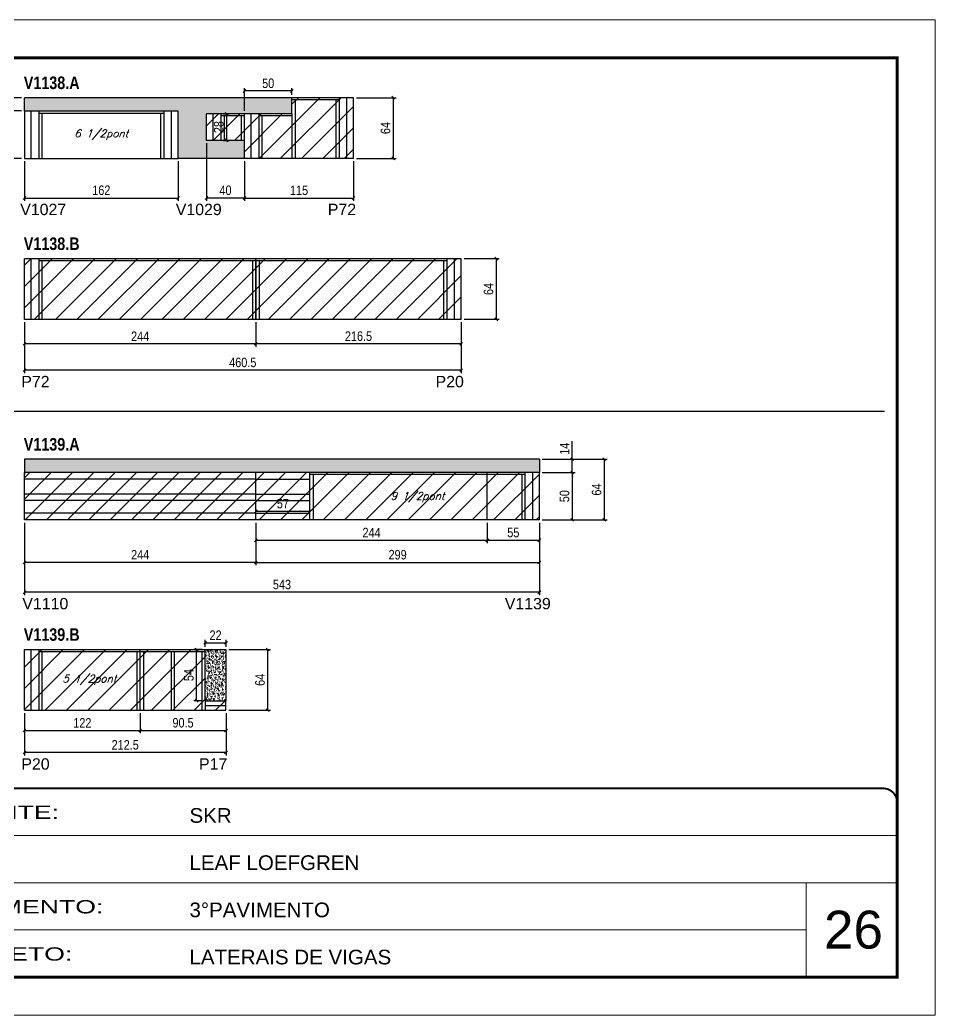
# Model space of a CAD drawing. Extents: x 3309 to 9563, y -2522 to 14608.
# Drawn here: x 5428 to 6393, y 6666 to 7716 of the extents above; entities that cross this region are included whole.
import ezdxf

# ---------------------------------------------------------------- set-up
doc = ezdxf.new("R2010")
doc.units = 0
doc.linetypes.add('CONTINUO', pattern=[0])
doc.linetypes.add('DASHED', pattern=[0.75, 0.5, -0.25])
for name, color, linetype in [('5', 5, 'Continuous'), ('COTA', 241, 'Continuous'), ('NOMENCLATURA', 7, 'Continuous'), ('Painéis', 200, 'Continuous'), ('SARR_2.2x10', 60, 'Continuous'), ('SARR_2.2x7', 40, 'Continuous'), ('SARR_3.5x7', 81, 'Continuous'), ('texto', 7, 'Continuous')]:
    doc.layers.add(name, color=color, linetype=linetype)
for name, color, linetype, lineweight in [('CARIMBO', 255, 'Continuous', 9), ('Folhas', 255, 'Continuous', 9), ('Hachura', 251, 'Continuous', 9), ('SARRAFO DE PRESSAO', 251, 'DASHED', 9)]:
    doc.layers.add(name, color=color, linetype=linetype, lineweight=lineweight)
doc.styles.add('ARIAL', font='arial.ttf')
doc.styles.add('COTA TECNICA', font='techl___.ttf', dxfattribs={"height": 10})
doc.styles.add('Romans', font='romans.shx')
doc.styles.get("Standard").update_dxf_attribs({"font": 'arial.ttf'})
doc.styles.add('TECNICA', font='techb___.ttf', dxfattribs={"height": 10})
doc.styles.add('Tecnologia', font='')
doc.styles.get('Tecnologia').set_extended_font_data('Forgotten Futurist')
doc.dimstyles.new('PAINEL', dxfattribs={"dimtxt": 10, "dimasz": 3, "dimexe": 3, "dimexo": 3, "dimgap": 3, "dimtad": 1, "dimdec": 1, "dimzin": 12, "dimdsep": 46, "dimtxsty": 'COTA TECNICA', "dimblk1": 'OBLIQUE', "dimblk2": 'OBLIQUE', "dimsah": 1, "dimcen": 0.9, "dimclrd": 4, "dimclre": 4, "dimclrt": 240, "dimadec": 1, "dimazin": 3, "dimtfac": 1, "dimtdec": 1, "dimtmove": 0, "dimatfit": 3, "dimfxl": 1, "dimtolj": 1, "dimtzin": 12, "dimarcsym": 0})
pattern_1 = [(45, (-1598.5, 0), (-11.22532, 11.22532), [])]
pattern_2 = [(50, (-1598.5, -1142.467), (5.46554, -0.4781726), [0.5715, -6.2865]), (355, (-1598.5, -1142.467), (-1.0573026, 5.7317054), [0.4572, -5.0292175]), (100.451445, (-1598.0445, -1142.507), (4.4082374, 5.2535326), [0.4857003, -5.3427073]), (46.1842, (-1598.5, -1140.943), (8.1323712, -1.26127), [0.85725, -9.42975]), (96.63556, (-1597.822, -1141.048), (7.122124, 7.422784), [0.728551, -8.014068]), (351.18415, (-1598.5, -1140.943), (7.122124, 7.422784), [0.685799, -7.543792]), (21, (-1597.738, -1141.324), (4.5484317, -3.067956), [0.5715, -6.2865]), (326, (-1597.738, -1141.324), (1.8540609, 5.525639), [0.4572, -5.0292]), (71.451445, (-1597.359, -1141.58), (6.4024926, 2.457683), [0.4857003, -5.342698]), (37.5, (-1598.5, -1142.4672), (0.0926581, 2.53665117), [0, -4.96824, 0, -5.1054, 0, -5.04825]), (7.5, (-1598.5, -1142.4672), (2.0045899, 3.00541724), [0, -2.91084, 0, -4.85394, 0, -1.92405]), (327.5, (-1600.1993, -1142.4672), (4.06771786, -0.17186232), [0, -1.905, 0, -5.9436, 0, -7.8867]), (317.5, (-1600.9613, -1142.467), (4.4438754, 0.7627947), [0, -2.4765, 0, -3.94716, 0, -5.6007])]

# ---------------------------------------------------------------- blocks, each defined once
blk = doc.blocks.new('9999999999')
at = {"color": 30, "linetype": 'CONTINUO'}
for p, q in [((98564.6, 34379.6), (99584, 34379.6)), ((98564.6, 34329.8), (99488, 34329.8)), ((99584, 34329.8), (99488, 34329.8)), ((99488, 34329.8), (99488, 34230.2)), ((98564.6, 34280), (99488, 34280))]:
    blk.add_line(p, q, dxfattribs=at)
at = {"color": 30, "linetype": 'CONTINUO', "const_width": 2}
blk.add_lwpolyline([(99584, 34230.2), (99584, 34414.4, 0.414214), (99569, 34429.4), (98229, 34429.4, 0.414214), (98214, 34414.4), (98214, 34245.2, 0.414214), (98229, 34230.2), (99584, 34230.2)], format="xyb", dxfattribs=at)
at = {"layer": 'Folhas'}
blk.add_lwpolyline([(98139, 34190.2), (99624, 34190.2), (99624, 35240.2), (98139, 35240.2)], close=True, dxfattribs=at)
at = {"layer": 'Folhas', "color": 30, "const_width": 3}
blk.add_lwpolyline([(98214, 34230.2), (99584, 34230.2), (99584, 35200.2), (98214, 35200.2)], close=True, dxfattribs=at)
at = {"color": 7, "linetype": 'Continuous', "ltscale": 5, "style": 'ARIAL'}
for s, height, p in [('SKR', 15.48, (98837.7, 34393.1)), ('LEAF LOEFGREN', 15.483, (98837.7, 34343.3)), ('3°PAVIMENTO', 15.483, (98837.7, 34293.5)), ('LATERAIS DE VIGAS', 15.483, (98837.7, 34243.7))]:
    blk.add_text(s, height=height, dxfattribs=at).set_placement(p)
at = {"layer": 'Folhas', "color": 7, "style": 'Tecnologia', "width": 1.5}
for s, p in [('CLIENTE:', (98573.7, 34397.2)), ('PAVIMENTO:', (98573.7, 34297.5)), ('PROJETO:', (98573.7, 34247.7))]:
    blk.add_text(s, height=14, dxfattribs=at).set_placement(p)
blk = doc.blocks.new('_Oblique')
at = {"color": 0, "linetype": 'ByBlock', "lineweight": -2}
blk.add_line((-0.5, -0.5), (0.5, 0.5), dxfattribs=at)
blk = doc.blocks.new('*D904')
at = {"layer": 'COTA', "color": 4, "linetype": 'ByBlock', "lineweight": -2, "transparency": 16777216}
for p, q in [((5676.6, 7397.5), (5676.6, 7371.6)), ((5893.1, 7397.5), (5893.1, 7371.6)), ((5893.1, 7374.6), (5676.6, 7374.6))]:
    blk.add_line(p, q, dxfattribs=at)
at = {"layer": 'Defpoints', "color": 0, "linetype": 'ByBlock', "transparency": 16777216}
for p in [(5676.6, 7400.5), (5893.1, 7400.5), (5676.6, 7374.6)]:
    blk.add_point(p, dxfattribs=at)
at = {"layer": 'COTA', "color": 4, "linetype": 'ByBlock', "lineweight": -2, "transparency": 16777216, "xscale": 3, "yscale": 3, "zscale": 3, "rotation": 180}
blk.add_blockref('_Oblique', (5676.6, 7374.6), dxfattribs=at)
at = {"layer": 'COTA', "color": 4, "linetype": 'ByBlock', "lineweight": -2, "transparency": 16777216, "xscale": 3, "yscale": 3, "zscale": 3}
blk.add_blockref('_Oblique', (5893.1, 7374.6), dxfattribs=at)
at = {"layer": 'COTA', "color": 240, "linetype": 'ByBlock', "transparency": 16777216, "insert": (5784.8, 7382.7), "char_height": 10, "attachment_point": 5, "style": 'COTA TECNICA'}
blk.add_mtext('\\A1;216.5', dxfattribs=at)
blk = doc.blocks.new('*D905')
at = {"layer": 'COTA', "color": 4, "linetype": 'ByBlock', "lineweight": -2, "transparency": 16777216}
for p, q in [((5432.6, 7397.5), (5432.6, 7371.6)), ((5676.6, 7397.5), (5676.6, 7371.6)), ((5676.6, 7374.6), (5432.6, 7374.6))]:
    blk.add_line(p, q, dxfattribs=at)
at = {"layer": 'Defpoints', "color": 0, "linetype": 'ByBlock', "transparency": 16777216}
for p in [(5432.6, 7400.5), (5676.6, 7400.5), (5432.6, 7374.6)]:
    blk.add_point(p, dxfattribs=at)
at = {"layer": 'COTA', "color": 4, "linetype": 'ByBlock', "lineweight": -2, "transparency": 16777216, "xscale": 3, "yscale": 3, "zscale": 3, "rotation": 180}
blk.add_blockref('_Oblique', (5432.6, 7374.6), dxfattribs=at)
at = {"layer": 'COTA', "color": 4, "linetype": 'ByBlock', "lineweight": -2, "transparency": 16777216, "xscale": 3, "yscale": 3, "zscale": 3}
blk.add_blockref('_Oblique', (5676.6, 7374.6), dxfattribs=at)
at = {"layer": 'COTA', "color": 240, "linetype": 'ByBlock', "transparency": 16777216, "insert": (5554.6, 7382.6), "char_height": 10, "attachment_point": 5, "style": 'COTA TECNICA'}
blk.add_mtext('\\A1;244', dxfattribs=at)
blk = doc.blocks.new('*D909')
at = {"layer": 'COTA', "color": 4, "linetype": 'ByBlock', "lineweight": -2, "transparency": 16777216}
for p, q in [((5432.6, 7397.5), (5432.6, 7343.8)), ((5893.1, 7397.5), (5893.1, 7343.8)), ((5893.1, 7346.8), (5432.6, 7346.8))]:
    blk.add_line(p, q, dxfattribs=at)
at = {"layer": 'Defpoints', "color": 0, "linetype": 'ByBlock', "transparency": 16777216}
for p in [(5432.6, 7400.5), (5893.1, 7400.5), (5432.6, 7346.8)]:
    blk.add_point(p, dxfattribs=at)
at = {"layer": 'COTA', "color": 4, "linetype": 'ByBlock', "lineweight": -2, "transparency": 16777216, "xscale": 3, "yscale": 3, "zscale": 3, "rotation": 180}
blk.add_blockref('_Oblique', (5432.6, 7346.8), dxfattribs=at)
at = {"layer": 'COTA', "color": 4, "linetype": 'ByBlock', "lineweight": -2, "transparency": 16777216, "xscale": 3, "yscale": 3, "zscale": 3}
blk.add_blockref('_Oblique', (5893.1, 7346.8), dxfattribs=at)
at = {"layer": 'COTA', "color": 240, "linetype": 'ByBlock', "transparency": 16777216, "insert": (5662.8, 7355), "char_height": 10, "attachment_point": 5, "style": 'COTA TECNICA'}
blk.add_mtext('\\A1;460.5', dxfattribs=at)
blk = doc.blocks.new('*D910')
at = {"layer": 'COTA', "color": 4, "lineweight": -2, "transparency": 16777216}
for p, q in [((5896.1, 7464.5), (5933.1, 7464.5)), ((5930.1, 7464.5), (5930.1, 7400.5)), ((5896.1, 7400.5), (5933.1, 7400.5))]:
    blk.add_line(p, q, dxfattribs=at)
at = {"layer": 'Defpoints', "color": 0, "transparency": 16777216}
for p in [(5893.1, 7464.5, 0), (5893.1, 7400.5, 0), (5930.1, 7400.5)]:
    blk.add_point(p, dxfattribs=at)
at = {"layer": 'COTA', "color": 4, "lineweight": -2, "transparency": 16777216, "xscale": 3, "yscale": 3, "zscale": 3}
for p, rotation in [((5930.1, 7464.5), 90), ((5930.1, 7400.5), 270)]:
    blk.add_blockref('_Oblique', p, dxfattribs=dict(at, rotation=rotation))
at = {"layer": 'COTA', "color": 240, "transparency": 16777216, "insert": (5922, 7432.5), "char_height": 10, "attachment_point": 5, "rotation": 90, "style": 'COTA TECNICA'}
blk.add_mtext('\\A1;64', dxfattribs=at)
blk = doc.blocks.new('*D913')
at = {"layer": 'COTA', "color": 4, "lineweight": -2, "transparency": 16777216}
for p, q in [((5664.6, 7567.3), (5664.6, 7525.5)), ((5779.6, 7567.3), (5779.6, 7525.5)), ((5664.6, 7528.5), (5779.6, 7528.5))]:
    blk.add_line(p, q, dxfattribs=at)
at = {"layer": 'Defpoints', "color": 0, "transparency": 16777216}
for p in [(5664.6, 7570.3), (5779.6, 7570.3), (5779.6, 7528.5)]:
    blk.add_point(p, dxfattribs=at)
at = {"layer": 'COTA', "color": 4, "lineweight": -2, "transparency": 16777216, "xscale": 3, "yscale": 3, "zscale": 3, "rotation": 180}
blk.add_blockref('_Oblique', (5664.6, 7528.5), dxfattribs=at)
at = {"layer": 'COTA', "color": 4, "lineweight": -2, "transparency": 16777216, "xscale": 3, "yscale": 3, "zscale": 3}
blk.add_blockref('_Oblique', (5779.6, 7528.5), dxfattribs=at)
at = {"layer": 'COTA', "color": 240, "transparency": 16777216, "insert": (5722.1, 7536.6), "char_height": 10, "attachment_point": 5, "style": 'COTA TECNICA'}
blk.add_mtext('\\A1;115', dxfattribs=at)
blk = doc.blocks.new('*D914')
at = {"layer": 'COTA', "color": 4, "lineweight": -2, "transparency": 16777216}
for p, q in [((5432.6, 7567.3), (5432.6, 7525.5)), ((5594.6, 7567.3), (5594.6, 7525.5)), ((5432.6, 7528.5), (5594.6, 7528.5))]:
    blk.add_line(p, q, dxfattribs=at)
at = {"layer": 'Defpoints', "color": 0, "transparency": 16777216}
for p in [(5432.6, 7570.3), (5594.6, 7570.3), (5594.6, 7528.5)]:
    blk.add_point(p, dxfattribs=at)
at = {"layer": 'COTA', "color": 4, "lineweight": -2, "transparency": 16777216, "xscale": 3, "yscale": 3, "zscale": 3, "rotation": 180}
blk.add_blockref('_Oblique', (5432.6, 7528.5), dxfattribs=at)
at = {"layer": 'COTA', "color": 4, "lineweight": -2, "transparency": 16777216, "xscale": 3, "yscale": 3, "zscale": 3}
blk.add_blockref('_Oblique', (5594.6, 7528.5), dxfattribs=at)
at = {"layer": 'COTA', "color": 240, "transparency": 16777216, "insert": (5513.6, 7536.6), "char_height": 10, "attachment_point": 5, "style": 'COTA TECNICA'}
blk.add_mtext('\\A1;162', dxfattribs=at)
blk = doc.blocks.new('*D915')
at = {"layer": 'COTA', "color": 4, "lineweight": -2, "transparency": 16777216}
for p, q in [((5664.6, 7620.3), (5664.6, 7644.4)), ((5714.6, 7637.3), (5714.6, 7644.4)), ((5714.6, 7641.4), (5664.6, 7641.4))]:
    blk.add_line(p, q, dxfattribs=at)
at = {"layer": 'Defpoints', "color": 0, "transparency": 16777216}
for p in [(5664.6, 7641.4), (5714.6, 7634.3), (5664.6, 7617.3)]:
    blk.add_point(p, dxfattribs=at)
at = {"layer": 'COTA', "color": 4, "lineweight": -2, "transparency": 16777216, "xscale": 3, "yscale": 3, "zscale": 3, "rotation": 180}
blk.add_blockref('_Oblique', (5664.6, 7641.4), dxfattribs=at)
at = {"layer": 'COTA', "color": 4, "lineweight": -2, "transparency": 16777216, "xscale": 3, "yscale": 3, "zscale": 3}
blk.add_blockref('_Oblique', (5714.6, 7641.4), dxfattribs=at)
at = {"layer": 'COTA', "color": 240, "transparency": 16777216, "insert": (5689.6, 7649.5), "char_height": 10, "attachment_point": 5, "style": 'COTA TECNICA'}
blk.add_mtext('\\A1;50', dxfattribs=at)
blk = doc.blocks.new('*D916')
at = {"layer": 'COTA', "color": 4, "lineweight": -2, "transparency": 16777216}
for p, q in [((5782.6, 7634.3), (5824.4, 7634.3)), ((5821.4, 7634.3), (5821.4, 7570.3)), ((5782.6, 7570.3), (5824.4, 7570.3))]:
    blk.add_line(p, q, dxfattribs=at)
at = {"layer": 'Defpoints', "color": 0, "transparency": 16777216}
for p in [(5779.6, 7634.3), (5779.6, 7570.3), (5821.4, 7570.3)]:
    blk.add_point(p, dxfattribs=at)
at = {"layer": 'COTA', "color": 4, "lineweight": -2, "transparency": 16777216, "xscale": 3, "yscale": 3, "zscale": 3}
for p, rotation in [((5821.4, 7634.3), 90), ((5821.4, 7570.3), 270)]:
    blk.add_blockref('_Oblique', p, dxfattribs=dict(at, rotation=rotation))
at = {"layer": 'COTA', "color": 240, "transparency": 16777216, "insert": (5813.3, 7602.3), "char_height": 10, "attachment_point": 5, "rotation": 90, "style": 'COTA TECNICA'}
blk.add_mtext('\\A1;64', dxfattribs=at)
blk = doc.blocks.new('*D917')
at = {"layer": 'COTA', "color": 4, "lineweight": -2, "transparency": 16777216}
for p, q in [((5624.6, 7586.3), (5624.6, 7525.5)), ((5664.6, 7567.3), (5664.6, 7525.5)), ((5664.6, 7528.5), (5624.6, 7528.5))]:
    blk.add_line(p, q, dxfattribs=at)
at = {"layer": 'Defpoints', "color": 0, "transparency": 16777216}
for p in [(5624.6, 7589.3), (5664.6, 7570.3), (5624.6, 7528.5)]:
    blk.add_point(p, dxfattribs=at)
at = {"layer": 'COTA', "color": 4, "lineweight": -2, "transparency": 16777216, "xscale": 3, "yscale": 3, "zscale": 3, "rotation": 180}
blk.add_blockref('_Oblique', (5624.6, 7528.5), dxfattribs=at)
at = {"layer": 'COTA', "color": 4, "lineweight": -2, "transparency": 16777216, "xscale": 3, "yscale": 3, "zscale": 3}
blk.add_blockref('_Oblique', (5664.6, 7528.5), dxfattribs=at)
at = {"layer": 'COTA', "color": 240, "transparency": 16777216, "insert": (5644.6, 7536.6), "char_height": 10, "attachment_point": 5, "style": 'COTA TECNICA'}
blk.add_mtext('\\A1;40', dxfattribs=at)
blk = doc.blocks.new('*D918')
at = {"layer": 'COTA', "color": 4, "lineweight": -2, "transparency": 16777216}
for p, q in [((5429.6, 7620.3), (5410.6, 7620.3)), ((5413.6, 7620.3), (5413.6, 7570.3)), ((5429.6, 7570.3), (5410.6, 7570.3))]:
    blk.add_line(p, q, dxfattribs=at)
at = {"layer": 'Defpoints', "color": 0, "transparency": 16777216}
for p in [(5432.6, 7620.3), (5413.6, 7570.3), (5432.6, 7570.3)]:
    blk.add_point(p, dxfattribs=at)
at = {"layer": 'COTA', "color": 4, "lineweight": -2, "transparency": 16777216, "xscale": 3, "yscale": 3, "zscale": 3}
for p, rotation in [((5413.6, 7620.3), 90), ((5413.6, 7570.3), 270)]:
    blk.add_blockref('_Oblique', p, dxfattribs=dict(at, rotation=rotation))
at = {"layer": 'COTA', "color": 240, "transparency": 16777216, "insert": (5405.4, 7595.3), "char_height": 10, "attachment_point": 5, "rotation": 90, "style": 'COTA TECNICA'}
blk.add_mtext('\\A1;50', dxfattribs=at)
blk = doc.blocks.new('*D919')
at = {"layer": 'COTA', "color": 4, "lineweight": -2, "transparency": 16777216}
for p, q in [((5413.6, 7634.3), (5413.6, 7653.4)), ((5429.6, 7634.3), (5410.6, 7634.3)), ((5413.6, 7620.3), (5413.6, 7634.3)), ((5429.6, 7620.3), (5410.6, 7620.3))]:
    blk.add_line(p, q, dxfattribs=at)
at = {"layer": 'Defpoints', "color": 0, "transparency": 16777216}
for p in [(5413.6, 7634.3), (5432.6, 7634.3), (5432.6, 7620.3)]:
    blk.add_point(p, dxfattribs=at)
at = {"layer": 'COTA', "color": 4, "lineweight": -2, "transparency": 16777216, "xscale": 3, "yscale": 3, "zscale": 3}
for p, rotation in [((5413.6, 7634.3), 90), ((5413.6, 7620.3), 270)]:
    blk.add_blockref('_Oblique', p, dxfattribs=dict(at, rotation=rotation))
at = {"layer": 'COTA', "color": 240, "transparency": 16777216, "insert": (5405.5, 7645.3), "char_height": 10, "attachment_point": 5, "rotation": 90, "style": 'COTA TECNICA'}
blk.add_mtext('\\A1;14', dxfattribs=at)
blk = doc.blocks.new('*D920')
at = {"layer": 'COTA', "color": 4, "lineweight": -2, "transparency": 16777216}
for p, q in [((5642.6, 7617.3), (5648.6, 7617.3)), ((5645.6, 7617.3), (5645.6, 7589.3)), ((5642.6, 7589.3), (5648.6, 7589.3))]:
    blk.add_line(p, q, dxfattribs=at)
at = {"layer": 'Defpoints', "color": 0, "transparency": 16777216}
for p in [(5639.6, 7617.3), (5639.6, 7589.3), (5645.6, 7589.3)]:
    blk.add_point(p, dxfattribs=at)
at = {"layer": 'COTA', "color": 4, "lineweight": -2, "transparency": 16777216, "xscale": 3, "yscale": 3, "zscale": 3}
for p, rotation in [((5645.6, 7617.3), 90), ((5645.6, 7589.3), 270)]:
    blk.add_blockref('_Oblique', p, dxfattribs=dict(at, rotation=rotation))
at = {"layer": 'COTA', "color": 240, "transparency": 16777216, "insert": (5637.5, 7603.3), "char_height": 10, "attachment_point": 5, "rotation": 90, "style": 'COTA TECNICA'}
blk.add_mtext('\\A1;28', dxfattribs=at)
blk = doc.blocks.new('*D3059')
at = {"layer": 'COTA', "color": 4, "linetype": 'ByBlock', "lineweight": -2, "transparency": 16777216}
for p, q in [((5432.6, 7185.9), (5432.6, 7141)), ((5676.6, 7185.9), (5676.6, 7141)), ((5676.6, 7144), (5432.6, 7144))]:
    blk.add_line(p, q, dxfattribs=at)
at = {"layer": 'Defpoints', "color": 0, "linetype": 'ByBlock', "transparency": 16777216}
for p in [(5432.6, 7188.9), (5676.6, 7188.9), (5432.6, 7144)]:
    blk.add_point(p, dxfattribs=at)
at = {"layer": 'COTA', "color": 4, "linetype": 'ByBlock', "lineweight": -2, "transparency": 16777216, "xscale": 3, "yscale": 3, "zscale": 3, "rotation": 180}
blk.add_blockref('_Oblique', (5432.6, 7144), dxfattribs=at)
at = {"layer": 'COTA', "color": 4, "linetype": 'ByBlock', "lineweight": -2, "transparency": 16777216, "xscale": 3, "yscale": 3, "zscale": 3}
blk.add_blockref('_Oblique', (5676.6, 7144), dxfattribs=at)
at = {"layer": 'COTA', "color": 240, "linetype": 'ByBlock', "transparency": 16777216, "insert": (5554.6, 7152.1), "char_height": 10, "attachment_point": 5, "style": 'COTA TECNICA'}
blk.add_mtext('\\A1;244', dxfattribs=at)
blk = doc.blocks.new('*D3062')
at = {"layer": 'COTA', "color": 4, "linetype": 'ByBlock', "lineweight": -2, "transparency": 16777216}
for p, q in [((5432.6, 7185.9), (5432.6, 7109.5)), ((5975.6, 7185.9), (5975.6, 7109.5)), ((5975.6, 7112.5), (5432.6, 7112.5))]:
    blk.add_line(p, q, dxfattribs=at)
at = {"layer": 'Defpoints', "color": 0, "linetype": 'ByBlock', "transparency": 16777216}
for p in [(5432.6, 7188.9), (5975.6, 7188.9), (5432.6, 7112.5)]:
    blk.add_point(p, dxfattribs=at)
at = {"layer": 'COTA', "color": 4, "linetype": 'ByBlock', "lineweight": -2, "transparency": 16777216, "xscale": 3, "yscale": 3, "zscale": 3, "rotation": 180}
blk.add_blockref('_Oblique', (5432.6, 7112.5), dxfattribs=at)
at = {"layer": 'COTA', "color": 4, "linetype": 'ByBlock', "lineweight": -2, "transparency": 16777216, "xscale": 3, "yscale": 3, "zscale": 3}
blk.add_blockref('_Oblique', (5975.6, 7112.5), dxfattribs=at)
at = {"layer": 'COTA', "color": 240, "linetype": 'ByBlock', "transparency": 16777216, "insert": (5704.1, 7120.7), "char_height": 10, "attachment_point": 5, "style": 'COTA TECNICA'}
blk.add_mtext('\\A1;543', dxfattribs=at)
blk = doc.blocks.new('*D3060')
at = {"layer": 'COTA', "color": 4, "lineweight": -2, "transparency": 16777216}
for p, q in [((5676.6, 7185.9), (5676.6, 7141)), ((5975.6, 7185.9), (5975.6, 7141)), ((5676.6, 7144), (5975.6, 7144))]:
    blk.add_line(p, q, dxfattribs=at)
at = {"layer": 'Defpoints', "color": 0, "transparency": 16777216}
for p in [(5676.6, 7188.9, 0), (5975.6, 7188.9, 0), (5975.6, 7144)]:
    blk.add_point(p, dxfattribs=at)
at = {"layer": 'COTA', "color": 4, "lineweight": -2, "transparency": 16777216, "xscale": 3, "yscale": 3, "zscale": 3, "rotation": 180}
blk.add_blockref('_Oblique', (5676.6, 7144), dxfattribs=at)
at = {"layer": 'COTA', "color": 4, "lineweight": -2, "transparency": 16777216, "xscale": 3, "yscale": 3, "zscale": 3}
blk.add_blockref('_Oblique', (5975.6, 7144), dxfattribs=at)
at = {"layer": 'COTA', "color": 240, "transparency": 16777216, "insert": (5826.1, 7152.1), "char_height": 10, "attachment_point": 5, "style": 'COTA TECNICA'}
blk.add_mtext('\\A1;299', dxfattribs=at)
blk = doc.blocks.new('*D3063')
at = {"layer": 'COTA', "color": 4, "lineweight": -2, "transparency": 16777216}
for p, q in [((5676.6, 7198.9), (5676.6, 7200.9)), ((5733.6, 7197.9), (5676.6, 7197.9)), ((5733.6, 7198.9), (5733.6, 7200.9))]:
    blk.add_line(p, q, dxfattribs=at)
at = {"layer": 'Defpoints', "color": 0, "transparency": 16777216}
for p in [(5676.6, 7197.9), (5676.6, 7195.9, 0), (5733.6, 7195.9, 0)]:
    blk.add_point(p, dxfattribs=at)
at = {"layer": 'COTA', "color": 4, "lineweight": -2, "transparency": 16777216, "xscale": 3, "yscale": 3, "zscale": 3, "rotation": 180}
blk.add_blockref('_Oblique', (5676.6, 7197.9), dxfattribs=at)
at = {"layer": 'COTA', "color": 4, "lineweight": -2, "transparency": 16777216, "xscale": 3, "yscale": 3, "zscale": 3}
blk.add_blockref('_Oblique', (5733.6, 7197.9), dxfattribs=at)
at = {"layer": 'COTA', "color": 240, "transparency": 16777216, "insert": (5705.1, 7206), "char_height": 10, "attachment_point": 5, "style": 'COTA TECNICA'}
blk.add_mtext('\\A1;57', dxfattribs=at)
blk = doc.blocks.new('*D3064')
at = {"layer": 'COTA', "color": 4, "lineweight": -2, "transparency": 16777216}
for p, q in [((5676.6, 7185.9), (5676.6, 7164.4)), ((5920.6, 7185.9), (5920.6, 7164.4)), ((5676.6, 7167.4), (5920.6, 7167.4))]:
    blk.add_line(p, q, dxfattribs=at)
at = {"layer": 'Defpoints', "color": 0, "transparency": 16777216}
for p in [(5676.6, 7188.9), (5920.6, 7188.9), (5920.6, 7167.4)]:
    blk.add_point(p, dxfattribs=at)
at = {"layer": 'COTA', "color": 4, "lineweight": -2, "transparency": 16777216, "xscale": 3, "yscale": 3, "zscale": 3, "rotation": 180}
blk.add_blockref('_Oblique', (5676.6, 7167.4), dxfattribs=at)
at = {"layer": 'COTA', "color": 4, "lineweight": -2, "transparency": 16777216, "xscale": 3, "yscale": 3, "zscale": 3}
blk.add_blockref('_Oblique', (5920.6, 7167.4), dxfattribs=at)
at = {"layer": 'COTA', "color": 240, "transparency": 16777216, "insert": (5798.6, 7175.5), "char_height": 10, "attachment_point": 5, "style": 'COTA TECNICA'}
blk.add_mtext('\\A1;244', dxfattribs=at)
blk = doc.blocks.new('*D3065')
at = {"layer": 'COTA', "color": 4, "lineweight": -2, "transparency": 16777216}
for p, q in [((5920.6, 7185.9), (5920.6, 7164.4)), ((5975.6, 7185.9), (5975.6, 7164.4)), ((5920.6, 7167.4), (5975.6, 7167.4))]:
    blk.add_line(p, q, dxfattribs=at)
at = {"layer": 'Defpoints', "color": 0, "transparency": 16777216}
for p in [(5920.6, 7188.9), (5975.6, 7188.9), (5975.6, 7167.4)]:
    blk.add_point(p, dxfattribs=at)
at = {"layer": 'COTA', "color": 4, "lineweight": -2, "transparency": 16777216, "xscale": 3, "yscale": 3, "zscale": 3, "rotation": 180}
blk.add_blockref('_Oblique', (5920.6, 7167.4), dxfattribs=at)
at = {"layer": 'COTA', "color": 4, "lineweight": -2, "transparency": 16777216, "xscale": 3, "yscale": 3, "zscale": 3}
blk.add_blockref('_Oblique', (5975.6, 7167.4), dxfattribs=at)
at = {"layer": 'COTA', "color": 240, "transparency": 16777216, "insert": (5948.1, 7175.5), "char_height": 10, "attachment_point": 5, "style": 'COTA TECNICA'}
blk.add_mtext('\\A1;55', dxfattribs=at)
blk = doc.blocks.new('*D3066')
at = {"layer": 'COTA', "color": 4, "lineweight": -2, "transparency": 16777216}
for p, q in [((5978.6, 7238.9), (6013.2, 7238.9)), ((6010.2, 7238.9), (6010.2, 7188.9)), ((5978.6, 7188.9), (6013.2, 7188.9))]:
    blk.add_line(p, q, dxfattribs=at)
at = {"layer": 'Defpoints', "color": 0, "transparency": 16777216}
for p in [(5975.6, 7238.9), (5975.6, 7188.9), (6010.2, 7188.9)]:
    blk.add_point(p, dxfattribs=at)
at = {"layer": 'COTA', "color": 4, "lineweight": -2, "transparency": 16777216, "xscale": 3, "yscale": 3, "zscale": 3}
for p, rotation in [((6010.2, 7238.9), 90), ((6010.2, 7188.9), 270)]:
    blk.add_blockref('_Oblique', p, dxfattribs=dict(at, rotation=rotation))
at = {"layer": 'COTA', "color": 240, "transparency": 16777216, "insert": (6002.1, 7213.9), "char_height": 10, "attachment_point": 5, "rotation": 90, "style": 'COTA TECNICA'}
blk.add_mtext('\\A1;50', dxfattribs=at)
blk = doc.blocks.new('*D3067')
at = {"layer": 'COTA', "color": 4, "lineweight": -2, "transparency": 16777216}
for p, q in [((6010.2, 7252.9), (6010.2, 7272)), ((5978.6, 7252.9), (6013.2, 7252.9)), ((6010.2, 7238.9), (6010.2, 7252.9)), ((5978.6, 7238.9), (6013.2, 7238.9))]:
    blk.add_line(p, q, dxfattribs=at)
at = {"layer": 'Defpoints', "color": 0, "transparency": 16777216}
for p in [(5975.6, 7252.9), (6010.2, 7252.9), (5975.6, 7238.9)]:
    blk.add_point(p, dxfattribs=at)
at = {"layer": 'COTA', "color": 4, "lineweight": -2, "transparency": 16777216, "xscale": 3, "yscale": 3, "zscale": 3}
for p, rotation in [((6010.2, 7252.9), 90), ((6010.2, 7238.9), 270)]:
    blk.add_blockref('_Oblique', p, dxfattribs=dict(at, rotation=rotation))
at = {"layer": 'COTA', "color": 240, "transparency": 16777216, "insert": (6002.2, 7263.9), "char_height": 10, "attachment_point": 5, "rotation": 90, "style": 'COTA TECNICA'}
blk.add_mtext('\\A1;14', dxfattribs=at)
blk = doc.blocks.new('*D3068')
at = {"layer": 'COTA', "color": 4, "lineweight": -2, "transparency": 16777216}
for p, q in [((5978.6, 7252.9), (6047.1, 7252.9)), ((6044.1, 7188.9), (6044.1, 7252.9)), ((5978.6, 7188.9), (6047.1, 7188.9))]:
    blk.add_line(p, q, dxfattribs=at)
at = {"layer": 'Defpoints', "color": 0, "transparency": 16777216}
for p in [(5975.6, 7252.9), (6044.1, 7252.9), (5975.6, 7188.9)]:
    blk.add_point(p, dxfattribs=at)
at = {"layer": 'COTA', "color": 4, "lineweight": -2, "transparency": 16777216, "xscale": 3, "yscale": 3, "zscale": 3}
for p, rotation in [((6044.1, 7252.9), 90), ((6044.1, 7188.9), 270)]:
    blk.add_blockref('_Oblique', p, dxfattribs=dict(at, rotation=rotation))
at = {"layer": 'COTA', "color": 240, "transparency": 16777216, "insert": (6036, 7220.9), "char_height": 10, "attachment_point": 5, "rotation": 90, "style": 'COTA TECNICA'}
blk.add_mtext('\\A1;64', dxfattribs=at)
blk = doc.blocks.new('*D3069')
at = {"layer": 'COTA', "color": 4, "lineweight": -2, "transparency": 16777216}
for p, q in [((5432.6, 6985.1), (5432.6, 6940.4)), ((5645.1, 6985.1), (5645.1, 6940.4)), ((5645.1, 6943.4), (5432.6, 6943.4))]:
    blk.add_line(p, q, dxfattribs=at)
at = {"layer": 'Defpoints', "color": 0, "transparency": 16777216}
for p in [(5432.6, 6988.1), (5645.1, 6988.1), (5432.6, 6943.4)]:
    blk.add_point(p, dxfattribs=at)
at = {"layer": 'COTA', "color": 4, "lineweight": -2, "transparency": 16777216, "xscale": 3, "yscale": 3, "zscale": 3, "rotation": 180}
blk.add_blockref('_Oblique', (5432.6, 6943.4), dxfattribs=at)
at = {"layer": 'COTA', "color": 4, "lineweight": -2, "transparency": 16777216, "xscale": 3, "yscale": 3, "zscale": 3}
blk.add_blockref('_Oblique', (5645.1, 6943.4), dxfattribs=at)
at = {"layer": 'COTA', "color": 240, "transparency": 16777216, "insert": (5538.8, 6951.5), "char_height": 10, "attachment_point": 5, "style": 'COTA TECNICA'}
blk.add_mtext('\\A1;212.5', dxfattribs=at)
blk = doc.blocks.new('*D3061')
at = {"layer": 'COTA', "color": 4, "lineweight": -2, "transparency": 16777216}
for p, q in [((5623.1, 7055.1), (5623.1, 7062.2)), ((5623.1, 7059.2), (5645.1, 7059.2)), ((5645.1, 7055.1), (5645.1, 7062.2))]:
    blk.add_line(p, q, dxfattribs=at)
at = {"layer": 'Defpoints', "color": 0, "transparency": 16777216}
for p in [(5645.1, 7059.2), (5623.1, 7052.1), (5645.1, 7052.1)]:
    blk.add_point(p, dxfattribs=at)
at = {"layer": 'COTA', "color": 4, "lineweight": -2, "transparency": 16777216, "xscale": 3, "yscale": 3, "zscale": 3, "rotation": 180}
blk.add_blockref('_Oblique', (5623.1, 7059.2), dxfattribs=at)
at = {"layer": 'COTA', "color": 4, "lineweight": -2, "transparency": 16777216, "xscale": 3, "yscale": 3, "zscale": 3}
blk.add_blockref('_Oblique', (5645.1, 7059.2), dxfattribs=at)
at = {"layer": 'COTA', "color": 240, "transparency": 16777216, "insert": (5634.1, 7067.2), "char_height": 10, "attachment_point": 5, "style": 'COTA TECNICA'}
blk.add_mtext('\\A1;22', dxfattribs=at)
blk = doc.blocks.new('*D3070')
at = {"layer": 'COTA', "color": 4, "lineweight": -2, "transparency": 16777216}
for p, q in [((5620.1, 7052.1), (5611.1, 7052.1)), ((5614.1, 6998.1), (5614.1, 7052.1)), ((5620.1, 6998.1), (5611.1, 6998.1))]:
    blk.add_line(p, q, dxfattribs=at)
at = {"layer": 'Defpoints', "color": 0, "transparency": 16777216}
for p in [(5614.1, 7052.1), (5623.1, 7052.1), (5623.1, 6998.1)]:
    blk.add_point(p, dxfattribs=at)
at = {"layer": 'COTA', "color": 4, "lineweight": -2, "transparency": 16777216, "xscale": 3, "yscale": 3, "zscale": 3}
for p, rotation in [((5614.1, 7052.1), 90), ((5614.1, 6998.1), 270)]:
    blk.add_blockref('_Oblique', p, dxfattribs=dict(at, rotation=rotation))
at = {"layer": 'COTA', "color": 240, "transparency": 16777216, "insert": (5606, 7025.1), "char_height": 10, "attachment_point": 5, "rotation": 90, "style": 'COTA TECNICA'}
blk.add_mtext('\\A1;54', dxfattribs=at)
blk = doc.blocks.new('*D3071')
at = {"layer": 'COTA', "color": 4, "lineweight": -2, "transparency": 16777216}
for p, q in [((5648.1, 7052.1), (5692.1, 7052.1)), ((5689.1, 6988.1), (5689.1, 7052.1)), ((5648.1, 6988.1), (5692.1, 6988.1))]:
    blk.add_line(p, q, dxfattribs=at)
at = {"layer": 'Defpoints', "color": 0, "transparency": 16777216}
for p in [(5645.1, 7052.1), (5689.1, 7052.1), (5645.1, 6988.1)]:
    blk.add_point(p, dxfattribs=at)
at = {"layer": 'COTA', "color": 4, "lineweight": -2, "transparency": 16777216, "xscale": 3, "yscale": 3, "zscale": 3}
for p, rotation in [((5689.1, 7052.1), 90), ((5689.1, 6988.1), 270)]:
    blk.add_blockref('_Oblique', p, dxfattribs=dict(at, rotation=rotation))
at = {"layer": 'COTA', "color": 240, "transparency": 16777216, "insert": (5681, 7020.1), "char_height": 10, "attachment_point": 5, "rotation": 90, "style": 'COTA TECNICA'}
blk.add_mtext('\\A1;64', dxfattribs=at)
blk = doc.blocks.new('*D3072')
at = {"layer": 'COTA', "color": 4, "lineweight": -2, "transparency": 16777216}
for p, q in [((5432.6, 6985.1), (5432.6, 6963.7)), ((5554.6, 6985.1), (5554.6, 6963.7)), ((5432.6, 6966.7), (5554.6, 6966.7))]:
    blk.add_line(p, q, dxfattribs=at)
at = {"layer": 'Defpoints', "color": 0, "transparency": 16777216}
for p in [(5432.6, 6988.1), (5554.6, 6988.1), (5554.6, 6966.7)]:
    blk.add_point(p, dxfattribs=at)
at = {"layer": 'COTA', "color": 4, "lineweight": -2, "transparency": 16777216, "xscale": 3, "yscale": 3, "zscale": 3, "rotation": 180}
blk.add_blockref('_Oblique', (5432.6, 6966.7), dxfattribs=at)
at = {"layer": 'COTA', "color": 4, "lineweight": -2, "transparency": 16777216, "xscale": 3, "yscale": 3, "zscale": 3}
blk.add_blockref('_Oblique', (5554.6, 6966.7), dxfattribs=at)
at = {"layer": 'COTA', "color": 240, "transparency": 16777216, "insert": (5493.6, 6974.7), "char_height": 10, "attachment_point": 5, "style": 'COTA TECNICA'}
blk.add_mtext('\\A1;122', dxfattribs=at)
blk = doc.blocks.new('*D3073')
at = {"layer": 'COTA', "color": 4, "lineweight": -2, "transparency": 16777216}
for p, q in [((5554.6, 6985.1), (5554.6, 6963.7)), ((5645.1, 6985.1), (5645.1, 6963.7)), ((5554.6, 6966.7), (5645.1, 6966.7))]:
    blk.add_line(p, q, dxfattribs=at)
at = {"layer": 'Defpoints', "color": 0, "transparency": 16777216}
for p in [(5554.6, 6988.1), (5645.1, 6988.1), (5645.1, 6966.7)]:
    blk.add_point(p, dxfattribs=at)
at = {"layer": 'COTA', "color": 4, "lineweight": -2, "transparency": 16777216, "xscale": 3, "yscale": 3, "zscale": 3, "rotation": 180}
blk.add_blockref('_Oblique', (5554.6, 6966.7), dxfattribs=at)
at = {"layer": 'COTA', "color": 4, "lineweight": -2, "transparency": 16777216, "xscale": 3, "yscale": 3, "zscale": 3}
blk.add_blockref('_Oblique', (5645.1, 6966.7), dxfattribs=at)
at = {"layer": 'COTA', "color": 240, "transparency": 16777216, "insert": (5599.8, 6974.8), "char_height": 10, "attachment_point": 5, "style": 'COTA TECNICA'}
blk.add_mtext('\\A1;90.5', dxfattribs=at)

msp = doc.modelspace()

# ---------------------------------------------------------------- hatches: boundary and pattern name
at = {"layer": 'COTA'}
h = msp.add_hatch(dxfattribs=at)
h.set_pattern_fill('AR-CONC', color=256, scale=0.03)
h.set_pattern_definition([(50, (-3043.58, 334.509), (5.46554, -0.4781726), [0.5715, -6.2865]), (355, (-3043.58, 334.509), (-1.0573026, 5.7317054), [0.4572, -5.0292175]), (100.451445, (-3043.1245, 334.4693), (4.4082374, 5.2535326), [0.4857003, -5.3427073]), (46.1842, (-3043.58, 336.033), (8.1323712, -1.26127), [0.85725, -9.42975]), (96.63556, (-3042.902, 335.928), (7.122124, 7.422784), [0.7285507, -8.014068]), (351.18415, (-3043.58, 336.033), (7.122124, 7.422784), [0.685799, -7.543792]), (21, (-3042.818, 335.652), (4.5484317, -3.067956), [0.5715, -6.2865]), (326, (-3042.818, 335.652), (1.8540609, 5.525639), [0.4572, -5.0292]), (71.451445, (-3042.439, 335.3965), (6.4024926, 2.457683), [0.4857003, -5.342698]), (37.5, (-3043.58, 334.5092), (0.0926581, 2.53665117), [0, -4.96824, 0, -5.1054, 0, -5.04825]), (7.5, (-3043.58, 334.5092), (2.0045899, 3.00541724), [0, -2.91084, 0, -4.85394, 0, -1.92405]), (327.5, (-3045.2792, 334.5092), (4.06771786, -0.17186232), [0, -1.905, 0, -5.9436, 0, -7.8867]), (317.5, (-3046.0412, 334.509), (4.4438754, 0.7627947), [0, -2.4765, 0, -3.94716, 0, -5.6007])])
h.paths.add_polyline_path([(5624.56, 7617.29), (5714.56, 7617.29), (5714.56, 7634.29), (5432.56, 7634.29), (5432.56, 7620.29), (5594.56, 7620.29), (5594.56, 7570.29), (5664.56, 7570.29), (5664.56, 7589.29), (5624.56, 7589.29)])
h = msp.add_hatch(dxfattribs=at)
h.set_pattern_fill('AR-CONC', color=256, scale=0.03)
h.set_pattern_definition(pattern_2)
h.paths.add_polyline_path([(5975.56, 7238.85), (5975.56, 7252.85), (5432.56, 7252.85), (5432.56, 7238.85)])
h = msp.add_hatch(dxfattribs=at)
h.set_pattern_fill('AR-CONC', color=256, scale=0.03)
h.set_pattern_definition(pattern_2)
h.paths.add_polyline_path([(5623.06, 6998.12), (5645.06, 6998.12), (5645.06, 7052.12), (5623.06, 7052.12)])
at = {"layer": 'Hachura', "linetype": 'ByBlock'}
h = msp.add_hatch(dxfattribs=at)
h.set_pattern_fill('ANSI31', color=256, scale=5)
h.set_pattern_definition(pattern_1)
h.paths.add_polyline_path([(5594.56, 7620.29), (5594.56, 7570.29)])
h.paths.add_polyline_path([(5664.56, 7617.29), (5624.56, 7617.29), (5624.56, 7589.29), (5664.56, 7589.29)])
h.paths.add_polyline_path([(5779.56, 7634.29), (5714.56, 7634.29), (5714.56, 7617.29), (5664.56, 7617.29), (5664.56, 7589.29), (5664.56, 7570.29), (5779.56, 7570.29)])
h = msp.add_hatch(dxfattribs=at)
h.set_pattern_fill('ANSI31', color=256, scale=5)
h.set_pattern_definition(pattern_1)
h.paths.add_polyline_path([(5432.56, 7464.47), (5432.56, 7400.47), (5676.56, 7400.47), (5676.56, 7464.47)])
h.paths.add_polyline_path([(5676.56, 7464.47), (5676.56, 7400.47), (5893.06, 7400.47), (5893.06, 7464.47)])
h = msp.add_hatch(dxfattribs=at)
h.set_pattern_fill('ANSI31', color=256, scale=5)
h.set_pattern_definition(pattern_1)
h.paths.add_polyline_path([(5676.56, 7238.85), (5432.56, 7238.85), (5432.56, 7188.85), (5676.56, 7188.85)])
h.paths.add_polyline_path([(5920.56, 7238.85), (5676.56, 7238.85), (5676.56, 7188.85), (5920.56, 7188.85)])
h.paths.add_polyline_path([(5975.56, 7238.85), (5920.56, 7238.85), (5920.56, 7188.85), (5975.56, 7188.85)])
h = msp.add_hatch(dxfattribs=at)
h.set_pattern_fill('ANSI31', color=256, scale=5)
h.set_pattern_definition([(45, (-1598.5, -1142.467), (-11.22532, 11.22532), [])])
h.paths.add_polyline_path([(5432.56, 7052.12), (5432.56, 6988.12), (5554.56, 6988.12), (5554.56, 7052.12)])
h.paths.add_polyline_path([(5623.06, 7052.12), (5554.56, 7052.12), (5554.56, 6988.12), (5645.06, 6988.12), (5645.06, 6998.12), (5623.06, 6998.12)])

# ---------------------------------------------------------------- linework, layer by layer
at = {"layer": 'COTA'}
for p, q in [((5714.56, 7634.29), (5432.56, 7634.29)), ((5432.56, 7620.29), (5432.56, 7634.29)), ((5714.56, 7617.29), (5714.56, 7570.29)), ((5664.56, 7570.29), (5594.56, 7570.29)), ((4969.37, 7303.51), (6339.37, 7303.51)), ((5975.56, 7252.85), (5432.56, 7252.85)), ((5432.56, 7252.85), (5432.56, 7236.85)), ((5975.56, 7252.85), (5975.56, 7238.85)), ((5590.61, 7049.92), (5590.61, 6988.12)), ((5623.06, 7052.12), (5645.06, 7052.12)), ((5645.06, 7052.12), (5645.06, 6998.12)), ((5623.06, 6998.12), (5623.06, 6988.12))]:
    msp.add_line(p, q, dxfattribs=at)
at = {"layer": 'Painéis', "linetype": 'ByBlock'}
for p, q in [((5779.56, 7634.29), (5714.56, 7634.29)), ((5714.56, 7617.29), (5714.56, 7634.29)), ((5779.56, 7570.29), (5779.56, 7634.29)), ((5594.56, 7620.29), (5432.56, 7620.29)), ((5432.56, 7620.29), (5432.56, 7570.29)), ((5594.56, 7570.29), (5594.56, 7620.29)), ((5714.56, 7617.29), (5624.56, 7617.29)), ((5624.56, 7589.29), (5624.56, 7617.29)), ((5664.56, 7570.29), (5664.56, 7617.29)), ((5664.56, 7589.29), (5624.56, 7589.29)), ((5432.56, 7570.29), (5594.56, 7570.29)), ((5779.56, 7570.29), (5664.56, 7570.29)), ((5893.06, 7464.47), (5432.56, 7464.47)), ((5432.56, 7400.47), (5432.56, 7464.47)), ((5676.56, 7400.47), (5676.56, 7464.47)), ((5893.06, 7400.47), (5893.06, 7464.47)), ((5893.06, 7400.47), (5432.56, 7400.47)), ((5975.56, 7238.85), (5432.56, 7238.85)), ((5432.56, 7188.85), (5432.56, 7238.85)), ((5676.56, 7188.85), (5676.56, 7238.85)), ((5920.56, 7188.85), (5920.56, 7238.85)), ((5975.56, 7188.85), (5975.56, 7238.85)), ((5975.56, 7188.85), (5432.56, 7188.85)), ((5432.56, 7052.12), (5623.06, 7052.12)), ((5432.56, 6988.12), (5432.56, 7052.12)), ((5554.56, 6988.12), (5554.56, 7052.12)), ((5623.06, 6998.12), (5623.06, 7052.12)), ((5623.06, 6998.12), (5645.06, 6998.12)), ((5645.06, 6988.12), (5645.06, 6998.12)), ((5432.56, 6988.12), (5645.06, 6988.12))]:
    msp.add_line(p, q, dxfattribs=at)
at = {"layer": 'SARR_2.2x10'}
msp.add_line((5623.06, 6993.12), (5645.06, 6993.12), dxfattribs=at)
at = {"layer": 'SARR_2.2x7', "linetype": 'Continuous'}
for p, q in [((5772.56, 7570.29), (5772.56, 7634.29)), ((5764.56, 7632.09), (5714.56, 7632.09)), ((5439.56, 7570.29), (5439.56, 7620.29)), ((5447.56, 7618.09), (5579.56, 7618.09)), ((5587.56, 7570.29), (5587.56, 7620.29)), ((5631.56, 7589.29), (5631.56, 7617.29)), ((5664.56, 7615.09), (5639.56, 7615.09)), ((5671.56, 7570.29), (5671.56, 7617.29)), ((5714.56, 7615.09), (5679.56, 7615.09)), ((5439.56, 7400.47), (5439.56, 7464.47)), ((5676.56, 7462.27), (5447.56, 7462.27)), ((5878.06, 7462.27), (5676.56, 7462.27)), ((5886.06, 7400.47), (5886.06, 7464.47)), ((5960.56, 7236.65), (5733.56, 7236.65)), ((5968.56, 7188.85), (5968.56, 7238.85)), ((5676.56, 7231.85), (5432.56, 7231.85)), ((5676.56, 7231.85), (5733.56, 7231.85)), ((5676.56, 7216.18), (5432.56, 7216.18)), ((5676.56, 7216.18), (5733.56, 7216.18)), ((5676.56, 7209.18), (5432.56, 7209.18)), ((5676.56, 7209.18), (5733.56, 7209.18)), ((5676.56, 7195.85), (5432.56, 7195.85)), ((5676.56, 7195.85), (5733.56, 7195.85)), ((5439.56, 6988.12), (5439.56, 7052.12)), ((5447.56, 7049.92), (5554.56, 7049.92)), ((5554.56, 7049.92), (5623.06, 7049.92))]:
    msp.add_line(p, q, dxfattribs=at)
at = {"layer": 'SARR_3.5x7'}
for p, q in [((5764.56, 7634.29), (5764.56, 7570.29)), ((5718.06, 7632.09), (5718.06, 7570.29)), ((5761.06, 7632.09), (5761.06, 7570.29)), ((5447.56, 7620.29), (5447.56, 7570.29)), ((5451.06, 7618.09), (5451.06, 7570.29)), ((5576.06, 7618.09), (5576.06, 7570.29)), ((5579.56, 7620.29), (5579.56, 7570.29)), ((5639.56, 7617.29), (5639.56, 7589.29)), ((5643.06, 7615.09), (5643.06, 7589.29)), ((5661.06, 7615.09), (5661.06, 7589.29)), ((5679.56, 7617.29), (5679.56, 7570.29)), ((5683.06, 7615.09), (5683.06, 7570.29)), ((5447.56, 7464.47), (5447.56, 7400.47)), ((5451.06, 7462.27), (5451.06, 7400.47)), ((5673.06, 7462.27), (5673.06, 7400.47)), ((5676.56, 7462.27), (5676.56, 7400.47)), ((5680.06, 7462.27), (5680.06, 7400.47)), ((5874.56, 7462.27), (5874.56, 7400.47)), ((5878.06, 7464.47), (5878.06, 7400.47)), ((5733.56, 7188.85), (5733.56, 7238.85)), ((5737.06, 7236.65), (5737.06, 7188.85)), ((5957.06, 7236.65), (5957.06, 7188.85)), ((5960.56, 7188.85), (5960.56, 7238.85)), ((5447.56, 7052.12), (5447.56, 6988.12)), ((5451.06, 7049.92), (5451.06, 6988.12)), ((5551.06, 7049.92), (5551.06, 6988.12)), ((5558.06, 7049.92), (5558.06, 6988.12)), ((5587.11, 7049.92), (5587.11, 6988.12)), ((5619.56, 7049.92), (5619.56, 6988.12))]:
    msp.add_line(p, q, dxfattribs=at)

# ---------------------------------------------------------------- block references
at = {"layer": 'SARRAFO DE PRESSAO', "color": 6, "linetype": 'ByBlock'}
msp.add_blockref('9999999999', (-93231.11, -27523.8), dxfattribs=at)

# ---------------------------------------------------------------- texts
at = {"layer": '5', "linetype": 'Continuous'}
for s, rotation, p in [('V1027', 0.00004, (5428.1, 7510.46)), ('V1029', 0.00004, (5592.12, 7510.46)), ('P72', 0.00004, (5752.49, 7510.46)), ('P72', 359.99996, (5429.23, 7328.83)), ('P20', 0.00004, (5866.09, 7328.83)), ('V1110', 0.00004, (5430.33, 7094.51)), ('V1139', 0.00004, (5939.13, 7094.51)), ('P20', 359.99996, (5429.28, 6925.36)), ('P17', 359.99996, (5616.67, 6925.36))]:
    msp.add_text(s, height=12, rotation=rotation, dxfattribs=at).set_placement(p)
at = {"layer": 'CARIMBO', "style": 'ARIAL'}
msp.add_text('26', height=40, dxfattribs=at).set_placement((6275.73, 6736.55))
at = {"layer": 'NOMENCLATURA', "style": 'TECNICA'}
for s, p in [('V1138.A', (5431.85, 7643.47)), ('V1138.B', (5431.85, 7473.66)), ('V1139.A', (5431.85, 7262.04)), ('V1139.B', (5431.85, 7061.31))]:
    msp.add_text(s, height=13.2, dxfattribs=at).set_placement(p)
at = {"layer": 'texto', "color": 2, "char_height": 8, "attachment_point": 5, "style": 'Romans'}
for s, insert in [('{\\Q19;\\C256;6 1/2pont}', (5513.56, 7595.29)), ('{\\Q19;\\C256;9 1/2pont}', (5847.06, 7212.85)), ('{\\Q19;\\C256;5 1/2pont}', (5501.06, 7020.12))]:
    msp.add_mtext(s, dxfattribs=dict(at, insert=insert))

# ---------------------------------------------------------------- dimensions: what is measured, and where the dimension line sits
at = {"layer": 'COTA'}
for base, p1, p2, angle, picture, middle in [((5664.56, 7641.39), (5714.56, 7634.29), (5664.56, 7617.29), 180, '*D915', (5689.56, 7649.5)), ((5413.56, 7634.29), (5432.56, 7620.29), (5432.56, 7634.29), 90, '*D919', (5405.48, 7645.34)), ((5821.36, 7570.29), (5779.56, 7634.29), (5779.56, 7570.29), 90, '*D916', (5813.26, 7602.29)), ((5413.56, 7570.29), (5432.56, 7620.29), (5432.56, 7570.29), 90, '*D918', (5405.45, 7595.29)), ((5645.55, 7589.29), (5639.56, 7617.29), (5639.56, 7589.29), 90, '*D920', (5637.46, 7603.29)), ((5624.56, 7528.47), (5664.56, 7570.29), (5624.56, 7589.29), 180, '*D917', (5644.56, 7536.57)), ((5594.56, 7528.47), (5432.56, 7570.29), (5594.56, 7570.29), 180, '*D914', (5513.56, 7536.57)), ((5779.56, 7528.47), (5664.56, 7570.29), (5779.56, 7570.29), 180, '*D913', (5722.06, 7536.58)), ((5930.05, 7400.47, 0), (5893.06, 7464.47), (5893.06, 7400.47), 90, '*D910', (5921.95, 7432.47, 0)), ((6010.24, 7252.85), (5975.56, 7238.85), (5975.56, 7252.85), 90, '*D3067', (6002.17, 7263.91)), ((6044.14, 7252.85), (5975.56, 7188.85), (5975.56, 7252.85), 90, '*D3068', (6036.03, 7220.85)), ((6010.24, 7188.85), (5975.56, 7238.85), (5975.56, 7188.85), 90, '*D3066', (6002.13, 7213.85)), ((5614.06, 7052.12), (5623.06, 6998.12), (5623.06, 7052.12), 90, '*D3070', (5605.95, 7025.12)), ((5689.07, 7052.12), (5645.06, 6988.12), (5645.06, 7052.12), 90, '*D3071', (5680.97, 7020.12))]:
    dim = msp.add_linear_dim(base=base, p1=p1, p2=p2, angle=angle, dimstyle='PAINEL', dxfattribs=at)
    dim.commit()
    dim.dimension.update_dxf_attribs({"geometry": picture, "text_midpoint": middle})
at = {"layer": 'COTA', "linetype": 'ByBlock'}
for base, p1, p2, picture, middle in [((5432.56, 7374.56), (5676.56, 7400.47), (5432.56, 7400.47), '*D905', (5554.56, 7382.63)), ((5432.56, 7143.99), (5676.56, 7188.85), (5432.56, 7188.85), '*D3059', (5554.56, 7152.07))]:
    dim = msp.add_linear_dim(base=base, p1=p1, p2=p2, angle=180, dimstyle='PAINEL', override={"dimtmove": 1}, dxfattribs=at)
    dim.commit()
    dim.dimension.update_dxf_attribs({"geometry": picture, "text_midpoint": middle})
for base, p1, p2, picture, middle in [((5432.56, 7346.85), (5893.06, 7400.47), (5432.56, 7400.47), '*D909', (5662.81, 7354.96)), ((5676.56, 7374.56), (5893.06, 7400.47), (5676.56, 7400.47), '*D904', (5784.81, 7382.67)), ((5432.56, 7112.52), (5975.56, 7188.85), (5432.56, 7188.85), '*D3062', (5704.06, 7120.74))]:
    dim = msp.add_linear_dim(base=base, p1=p1, p2=p2, angle=180, dimstyle='PAINEL', dxfattribs=at)
    dim.commit()
    dim.dimension.update_dxf_attribs({"geometry": picture, "text_midpoint": middle})
at = {"layer": 'COTA'}
for base, p1, p2, picture, middle in [((5676.56, 7197.92, 0), (5733.56, 7195.85), (5676.56, 7195.85), '*D3063', (5705.06, 7206.03, 0)), ((5975.56, 7143.99, 0), (5676.56, 7188.85), (5975.56, 7188.85), '*D3060', (5826.06, 7152.08, 0)), ((5920.56, 7167.41), (5676.56, 7188.85), (5920.56, 7188.85), '*D3064', (5798.56, 7175.48)), ((5645.06, 7059.23), (5623.06, 7052.12), (5645.06, 7052.12), '*D3061', (5634.06, 7067.23)), ((5432.56, 6943.37), (5645.06, 6988.12), (5432.56, 6988.12), '*D3069', (5538.81, 6951.48)), ((5554.56, 6966.69), (5432.56, 6988.12), (5554.56, 6988.12), '*D3072', (5493.56, 6974.75))]:
    dim = msp.add_linear_dim(base=base, p1=p1, p2=p2, dimstyle='PAINEL', dxfattribs=at)
    dim.commit()
    dim.dimension.update_dxf_attribs({"geometry": picture, "text_midpoint": middle})
for base, p1, p2, picture, middle in [((5975.56, 7167.41), (5920.56, 7188.85), (5975.56, 7188.85), '*D3065', (5948.06, 7175.52)), ((5645.06, 6966.69), (5554.56, 6988.12), (5645.06, 6988.12), '*D3073', (5599.81, 6974.83))]:
    dim = msp.add_linear_dim(base=base, p1=p1, p2=p2, dimstyle='PAINEL', override={"dimtmove": 1}, dxfattribs=at)
    dim.commit()
    dim.dimension.update_dxf_attribs({"geometry": picture, "text_midpoint": middle})

doc.saveas('drawing.dxf')
